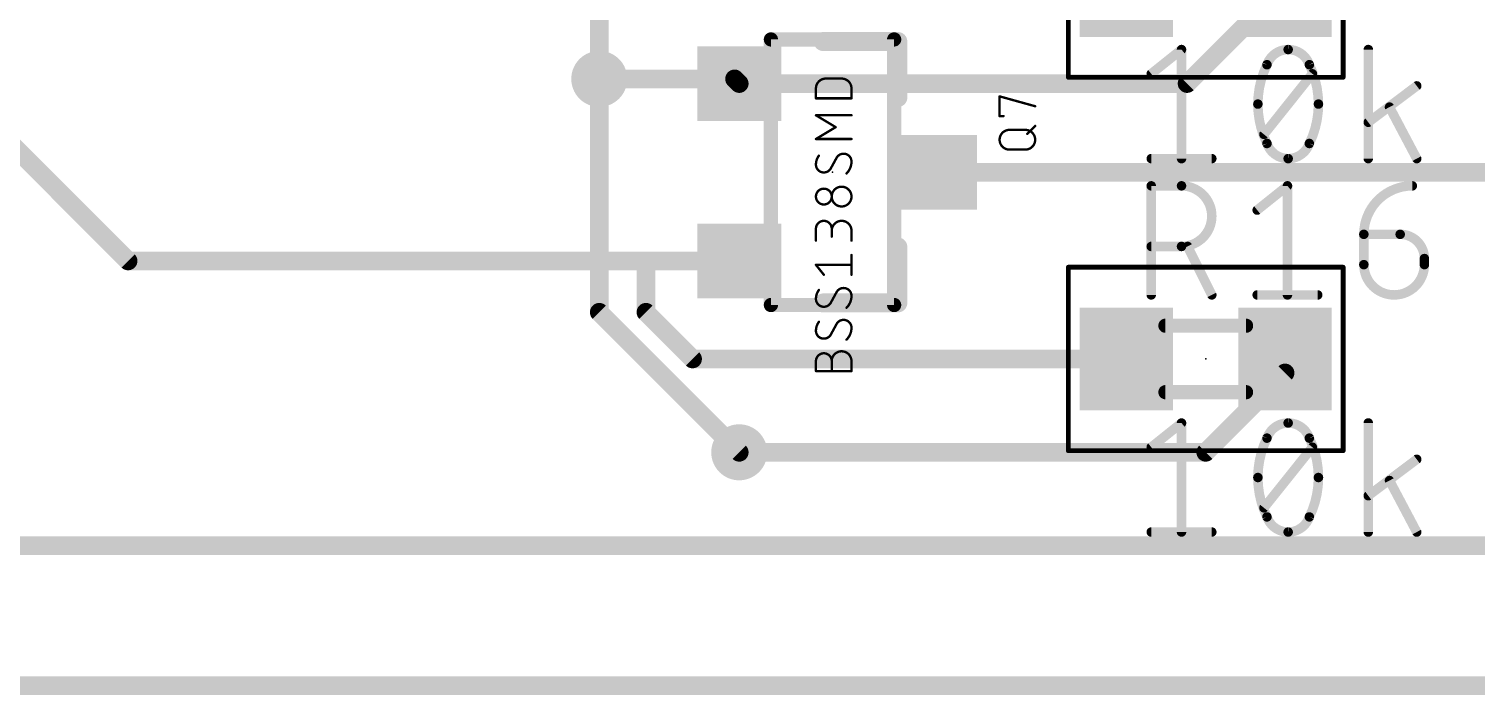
# Model space of a CAD drawing. Extents: x 0 to 132, y 0 to 57.
# Drawn here: x 35.39 to 50.9, y -0.1 to 7.03 of the extents above; entities that cross this region are included whole.
import ezdxf

# ---------------------------------------------------------------- set-up
doc = ezdxf.new("R2010")
doc.units = 0
for name, color, linetype in [('1', 22, 'CONTINUOUS'), ('16', 175, 'CONTINUOUS'), ('18', 82, 'CONTINUOUS'), ('20', 30, 'CONTINUOUS'), ('21', 253, 'CONTINUOUS'), ('23', 7, 'CONTINUOUS'), ('25', 253, 'CONTINUOUS'), ('27', 253, 'CONTINUOUS'), ('39', 22, 'CONTINUOUS'), ('51', 253, 'CONTINUOUS')]:
    doc.layers.add(name, color=color, linetype=linetype)

# ---------------------------------------------------------------- blocks, each defined once
blk = doc.blocks.new('RECT')
blk.add_solid([(-0.5, -0.5), (0.5, -0.5), (-0.5, 0.5), (0.5, 0.5)])
blk = doc.blocks.new('ROUNDV')
at = {"const_width": 0.5}
blk.add_lwpolyline([(0, -0.25, 1), (0, 0.25, 1), (0, -0.25)], format="xyb", dxfattribs=at)

msp = doc.modelspace()

# ---------------------------------------------------------------- linework, layer by layer
at = {"layer": '1', "const_width": 0.2}
for points in [[(48.85, 7.5), (47.8, 6.45)], [(34.5, 6.5), (36.45, 4.55)], [(42.95, 6.5), (41.5, 6.5)], [(43, 6.45), (42.95, 6.5)], [(47.8, 6.45), (43, 6.45)], [(51.5, 5.5), (45.1, 5.5)], [(36.45, 4.55), (42, 4.55)], [(42, 4.55), (43, 4.55)], [(42, 4), (42, 4.55)], [(42.5, 3.5), (42, 4)], [(47.15, 3.5), (42.5, 3.5)], [(48.85, 3.35), (48.85, 3.5)], [(48, 2.5), (48.85, 3.35)], [(43, 2.5), (48, 2.5)], [(90, 1.5), (27, 1.5)]]:
    msp.add_lwpolyline(points, dxfattribs=at)
at = {"layer": '1', "const_width": 0.1}
for points in [[(41.5, 6.55, 1), (41.5, 6.45)], [(42.9854, 6.5354, 1), (42.9146, 6.4646)], [(42.95, 6.45, 1), (42.95, 6.55)], [(43, 6.5, 1), (43, 6.4)], [(42.9646, 6.4146, 1), (43.0354, 6.4854)], [(47.7646, 6.4854, 1), (47.8354, 6.4146)], [(47.8, 6.4, 1), (47.8, 6.5)], [(45.1, 5.55, 1), (45.1, 5.45)], [(36.45, 4.6, 1), (36.45, 4.5)], [(36.4146, 4.5146, 1), (36.4854, 4.5854)], [(42, 4.6, 1), (42, 4.5)], [(42.05, 4.55, 1), (41.95, 4.55)], [(42, 4.5, 1), (42, 4.6)], [(43, 4.5, 1), (43, 4.6)], [(42.0354, 4.0354, 1), (41.9646, 3.9646)], [(41.95, 4, 1), (42.05, 4)], [(42.5, 3.55, 1), (42.5, 3.45)], [(42.4646, 3.4646, 1), (42.5354, 3.5354)], [(47.15, 3.45, 1), (47.15, 3.55)], [(48.9, 3.5, 1), (48.8, 3.5)], [(48.8854, 3.3146, 1), (48.8146, 3.3854)], [(48.8, 3.35, 1), (48.9, 3.35)], [(43, 2.55, 1), (43, 2.45)], [(47.9646, 2.5354, 1), (48.0354, 2.4646)], [(48, 2.45, 1), (48, 2.55)]]:
    msp.add_lwpolyline(points, format="xyb", dxfattribs=at)
at = {"layer": '16', "const_width": 0.2}
for points in [[(41.5, 6.5), (41.5, 10.5)], [(41.5, 6.5), (41.5, 4)], [(41.5, 4), (43, 2.5)], [(0, 0), (131.5, 0)]]:
    msp.add_lwpolyline(points, dxfattribs=at)
at = {"layer": '16', "const_width": 0.1}
for points in [[(41.55, 6.5, 1), (41.45, 6.5)], [(41.45, 6.5, 1), (41.55, 6.5)], [(41.5354, 4.0354, 1), (41.4646, 3.9646)], [(41.45, 4, 1), (41.55, 4)], [(42.9646, 2.4646, 1), (43.0354, 2.5354)]]:
    msp.add_lwpolyline(points, format="xyb", dxfattribs=at)
at = {"layer": '20', "const_width": 0.2}
msp.add_lwpolyline([(0, 0), (131.5, 0)], dxfattribs=at)
at = {"layer": '21', "const_width": 0.2032}
for points in [[(44.7, 6.9), (43.9, 6.9)], [(44.7, 6.3), (44.7, 6.9)], [(44.7, 4.7), (44.7, 4.1)], [(44.7, 4.1), (43.9, 4.1)]]:
    msp.add_lwpolyline(points, dxfattribs=at)
at = {"layer": '21', "const_width": 0.1016}
for points in [[(43.9, 6.9508, 1), (43.9, 6.8492)], [(44.7508, 6.9, 1), (44.6492, 6.9)], [(44.7, 6.8492, 1), (44.7, 6.9508)], [(44.6492, 6.3, 1), (44.7508, 6.3)], [(44.7508, 4.7, 1), (44.6492, 4.7)], [(43.9, 4.1508, 1), (43.9, 4.0492)], [(44.7, 4.0492, 1), (44.7, 4.1508)], [(44.6492, 4.1, 1), (44.7508, 4.1)]]:
    msp.add_lwpolyline(points, format="xyb", dxfattribs=at)
at = {"layer": '23'}
for p in [(44, 5.5), (48, 3.5)]:
    msp.add_point(p, dxfattribs=at)
at = {"layer": '25'}
for points, const_width in [([(45.7907, 6.1011), (45.7907, 6.3128)], 0.0254), ([(45.7907, 6.3128), (46.1717, 6.207)], 0.0254), ([(45.833, 6.1011), (45.7907, 6.1011)], 0.0254), ([(45.8965, 5.9539), (46.0659, 5.9539)], 0.0254), ([(46.087, 5.9115), (46.1717, 5.9962)], 0.0254), ([(46.0659, 5.7422), (45.8965, 5.7422)], 0.0254), ([(47.4158, 4.1858), (47.4158, 5.3542)], 0.1016), ([(47.4158, 5.3542), (47.7404, 5.3542)], 0.1016), ([(48.5514, 5.0946), (48.876, 5.3542)], 0.1016), ([(48.876, 5.3542), (48.876, 4.1858)], 0.1016), ([(49.6944, 4.8349), (50.0839, 4.8349)], 0.1016), ([(49.6944, 4.5104), (49.6944, 4.8349)], 0.1016), ([(47.7404, 4.7051), (47.4158, 4.7051)], 0.1016), ([(48.0649, 4.1858), (47.8053, 4.7051)], 0.1016), ([(50.3435, 4.5753), (50.3435, 4.5104)], 0.1016), ([(48.5514, 4.1858), (49.2005, 4.1858)], 0.1016)]:
    msp.add_lwpolyline(points, dxfattribs=dict(at, const_width=const_width))
for points, const_width in [([(45.7924, 6.3189, 1), (45.789, 6.3067)], 0.0127), ([(45.797, 6.3128, 1), (45.7844, 6.3128)], 0.0127), ([(46.17, 6.2008, 1), (46.1734, 6.2131)], 0.0127), ([(45.7907, 6.1075, 1), (45.7907, 6.0948)], 0.0127), ([(45.7844, 6.1011, 1), (45.797, 6.1011)], 0.0127), ([(45.833, 6.0948, 1), (45.833, 6.1075)], 0.0127), ([(45.8965, 5.9539, 1), (45.8965, 5.7422)], 0.0254), ([(45.8965, 5.9602, 1), (45.8965, 5.9475)], 0.0127), ([(45.8965, 5.9475, 1), (45.8965, 5.9602)], 0.0127), ([(46.0659, 5.7422, 1), (46.0659, 5.9539)], 0.0254), ([(46.0659, 5.9602, 1), (46.0659, 5.9475)], 0.0127), ([(46.0659, 5.9475, 1), (46.0659, 5.9602)], 0.0127), ([(46.0825, 5.916, 1), (46.0915, 5.907)], 0.0127), ([(46.1762, 5.9917, 1), (46.1672, 6.0007)], 0.0127), ([(45.8965, 5.7485, 1), (45.8965, 5.7358)], 0.0127), ([(45.8965, 5.7358, 1), (45.8965, 5.7485)], 0.0127), ([(46.0659, 5.7485, 1), (46.0659, 5.7358)], 0.0127), ([(46.0659, 5.7358, 1), (46.0659, 5.7485)], 0.0127), ([(47.4412, 5.3542, 1), (47.3904, 5.3542)], 0.0508), ([(47.4158, 5.3796, 1), (47.4158, 5.3288)], 0.0508), ([(47.7404, 4.7051, 1), (47.7404, 5.3542)], 0.1016), ([(47.7404, 5.3796, 1), (47.7404, 5.3288)], 0.0508), ([(47.7404, 5.3288, 1), (47.7404, 5.3796)], 0.0508), ([(48.9014, 5.3542, 1), (48.8506, 5.3542)], 0.0508), ([(48.8919, 5.3344, 1), (48.8601, 5.374)], 0.0508), ([(50.2137, 5.3542, 0.4142), (49.6944, 4.8349)], 0.1016), ([(50.2137, 5.3288, 1), (50.2137, 5.3796)], 0.0508), ([(48.5356, 5.1144, 1), (48.5673, 5.0747)], 0.0508), ([(49.6944, 4.8603, 1), (49.6944, 4.8095)], 0.0508), ([(49.7198, 4.8349, 1), (49.669, 4.8349)], 0.0508), ([(49.669, 4.8349, 1), (49.7198, 4.8349)], 0.0508), ([(50.3435, 4.5753, 0.4142), (50.0839, 4.8349)], 0.1016), ([(50.0839, 4.8603, 1), (50.0839, 4.8095)], 0.0508), ([(50.0839, 4.8095, 1), (50.0839, 4.8603)], 0.0508), ([(47.4158, 4.7305, 1), (47.4158, 4.6797)], 0.0508), ([(47.7404, 4.7305, 1), (47.7404, 4.6797)], 0.0508), ([(47.7404, 4.6797, 1), (47.7404, 4.7305)], 0.0508), ([(47.828, 4.7164, 1), (47.7825, 4.6937)], 0.0508), ([(49.6944, 4.5104, 1), (50.3435, 4.5104)], 0.1016), ([(49.7198, 4.5104, 1), (49.669, 4.5104)], 0.0508), ([(49.669, 4.5104, 1), (49.7198, 4.5104)], 0.0508), ([(50.3689, 4.5753, 1), (50.3181, 4.5753)], 0.0508), ([(50.3181, 4.5753, 1), (50.3689, 4.5753)], 0.0508), ([(50.3689, 4.5104, 1), (50.3181, 4.5104)], 0.0508), ([(50.3181, 4.5104, 1), (50.3689, 4.5104)], 0.0508), ([(47.3904, 4.1858, 1), (47.4412, 4.1858)], 0.0508), ([(48.0422, 4.1744, 1), (48.0876, 4.1972)], 0.0508), ([(48.5514, 4.2112, 1), (48.5514, 4.1604)], 0.0508), ([(48.8506, 4.1858, 1), (48.9014, 4.1858)], 0.0508), ([(49.2005, 4.1604, 1), (49.2005, 4.2112)], 0.0508)]:
    msp.add_lwpolyline(points, format="xyb", dxfattribs=dict(at, const_width=const_width))
at = {"layer": '27'}
for points, const_width in [([(47.4158, 6.5546), (47.7404, 6.8142)], 0.1016), ([(47.7404, 6.8142), (47.7404, 5.6458)], 0.1016), ([(49.7422, 5.6458), (49.7422, 6.8142)], 0.1016), ([(43.928, 6.5033), (44.0974, 6.5033)], 0.0254), ([(48.6237, 5.9054), (49.143, 6.5546)], 0.1016), ([(43.8222, 6.2916), (43.8222, 6.3975)], 0.0254), ([(44.2032, 6.3975), (44.2032, 6.2916)], 0.0254), ([(50.2614, 6.4247), (49.7422, 6.0353)], 0.1016), ([(44.2032, 6.2916), (43.8222, 6.2916)], 0.0254), ([(50.2614, 5.6458), (49.9693, 6.1975)], 0.1016), ([(44.0339, 5.9829), (43.8222, 6.1099)], 0.0254), ([(43.8222, 6.1099), (44.2032, 6.1099)], 0.0254), ([(43.8222, 5.8559), (44.0339, 5.9829)], 0.0254), ([(44.2032, 5.8559), (43.8222, 5.8559)], 0.0254), ([(44.0445, 5.6563), (43.9809, 5.5399)], 0.0254), ([(47.4158, 5.6458), (48.0649, 5.6458)], 0.1016), ([(43.8222, 4.7676), (43.8222, 4.8946)], 0.0254), ([(43.9915, 4.8946), (43.9915, 4.81)], 0.0254), ([(44.2032, 4.7676), (44.2032, 4.8735)], 0.0254), ([(43.9069, 4.4019), (43.8222, 4.5077)], 0.0254), ([(43.8222, 4.5077), (44.2032, 4.5077)], 0.0254), ([(44.2032, 4.4019), (44.2032, 4.6135)], 0.0254), ([(44.0445, 4.2176), (43.9809, 4.1012)], 0.0254), ([(44.0445, 3.8763), (43.9809, 3.7599)], 0.0254), ([(43.8222, 3.3704), (43.8222, 3.4762)], 0.0254), ([(43.9915, 3.3704), (43.9915, 3.4762)], 0.0254), ([(44.2032, 3.4762), (44.2032, 3.3704)], 0.0254), ([(44.2032, 3.3704), (43.8222, 3.3704)], 0.0254), ([(47.4158, 2.5546), (47.7404, 2.8142)], 0.1016), ([(47.7404, 2.8142), (47.7404, 1.6458)], 0.1016), ([(49.7422, 1.6458), (49.7422, 2.8142)], 0.1016), ([(48.6237, 1.9054), (49.143, 2.5546)], 0.1016), ([(50.2614, 2.4247), (49.7422, 2.0353)], 0.1016), ([(50.2614, 1.6458), (49.9693, 2.1975)], 0.1016), ([(47.4158, 1.6458), (48.0649, 1.6458)], 0.1016)]:
    msp.add_lwpolyline(points, dxfattribs=dict(at, const_width=const_width))
for points, const_width in [([(47.7658, 6.8142, 1), (47.715, 6.8142)], 0.0508), ([(47.7562, 6.7944, 1), (47.7245, 6.834)], 0.0508), ([(48.8834, 6.8142, 0.3205), (48.6562, 6.6519)], 0.1016), ([(48.8833, 6.8396, 1), (48.8834, 6.7888)], 0.0508), ([(49.1105, 6.6519, 0.3205), (48.8834, 6.8142)], 0.1016), ([(48.8833, 6.7888, 1), (48.8834, 6.8396)], 0.0508), ([(49.7676, 6.8142, 1), (49.7168, 6.8142)], 0.0508), ([(48.6562, 6.6519, 0.1139), (48.5588, 6.23)], 0.1016), ([(48.6321, 6.6602, 1), (48.6802, 6.6437)], 0.0508), ([(48.679, 6.6408, 1), (48.6333, 6.6631)], 0.0508), ([(49.1334, 6.6631, 1), (49.0877, 6.6408)], 0.0508), ([(49.2079, 6.23, 0.1139), (49.1105, 6.6519)], 0.1016), ([(49.0865, 6.6437, 1), (49.1346, 6.6602)], 0.0508), ([(43.928, 6.5033, 0.4142), (43.8222, 6.3975)], 0.0254), ([(43.928, 6.5097, 1), (43.928, 6.497)], 0.0127), ([(43.928, 6.4969, 1), (43.928, 6.5096)], 0.0127), ([(44.2032, 6.3975, 0.4142), (44.0974, 6.5033)], 0.0254), ([(44.0974, 6.5097, 1), (44.0974, 6.497)], 0.0127), ([(44.0974, 6.497, 1), (44.0974, 6.5097)], 0.0127), ([(47.3999, 6.5744, 1), (47.4317, 6.5347)], 0.0508), ([(49.1628, 6.5387, 1), (49.1232, 6.5704)], 0.0508), ([(43.8285, 6.3975, 1), (43.8159, 6.3975)], 0.0127), ([(43.8159, 6.3975, 1), (43.8285, 6.3975)], 0.0127), ([(44.2096, 6.3975, 1), (44.1969, 6.3975)], 0.0127), ([(44.1969, 6.3975, 1), (44.2096, 6.3975)], 0.0127), ([(50.2767, 6.4044, 1), (50.2462, 6.4451)], 0.0508), ([(43.8222, 6.298, 1), (43.8222, 6.2853)], 0.0127), ([(43.8159, 6.2916, 1), (43.8285, 6.2916)], 0.0127), ([(44.1969, 6.2916, 1), (44.2096, 6.2916)], 0.0127), ([(44.2032, 6.2853, 1), (44.2032, 6.298)], 0.0127), ([(48.5588, 6.23, 0.1139), (48.6562, 5.8081)], 0.1016), ([(48.5842, 6.23, 1), (48.5334, 6.23)], 0.0508), ([(48.5334, 6.23, 1), (48.5842, 6.23)], 0.0508), ([(49.1105, 5.8081, 0.1139), (49.2079, 6.23)], 0.1016), ([(49.2333, 6.23, 1), (49.1825, 6.23)], 0.0508), ([(49.1825, 6.23, 1), (49.2333, 6.23)], 0.0508), ([(49.9918, 6.2094, 1), (49.9469, 6.1857)], 0.0508), ([(43.8255, 6.1154, 1), (43.8189, 6.1045)], 0.0127), ([(43.8222, 6.1163, 1), (43.8222, 6.1036)], 0.0127), ([(44.2032, 6.1036, 1), (44.2032, 6.1163)], 0.0127), ([(49.7269, 6.0556, 1), (49.7574, 6.0149)], 0.0508), ([(44.0371, 5.9775, 1), (44.0306, 5.9884)], 0.0127), ([(44.0306, 5.9775, 1), (44.0371, 5.9884)], 0.0127), ([(48.6039, 5.9213, 1), (48.6435, 5.8896)], 0.0508), ([(43.8222, 5.8623, 1), (43.8222, 5.8496)], 0.0127), ([(43.8189, 5.8614, 1), (43.8255, 5.8505)], 0.0127), ([(44.2032, 5.8496, 1), (44.2032, 5.8623)], 0.0127), ([(48.6802, 5.8163, 1), (48.6321, 5.7998)], 0.0508), ([(48.6562, 5.8081, 0.3205), (48.8834, 5.6458)], 0.1016), ([(48.6333, 5.7969, 1), (48.679, 5.8192)], 0.0508), ([(48.8834, 5.6458, 0.3205), (49.1105, 5.8081)], 0.1016), ([(49.0877, 5.8192, 1), (49.1334, 5.7969)], 0.0508), ([(49.1346, 5.7998, 1), (49.0865, 5.8163)], 0.0508), ([(43.854, 5.6775, 0.1623), (43.8222, 5.5822)], 0.0254), ([(43.8222, 5.5822, 0.4142), (43.9069, 5.4975)], 0.0254), ([(43.8285, 5.5822, 1), (43.8159, 5.5822)], 0.0127), ([(43.8159, 5.5822, 1), (43.8285, 5.5822)], 0.0127), ([(43.859, 5.6737, 1), (43.8489, 5.6813)], 0.0127), ([(44.1185, 5.6986, 0.2656), (44.0445, 5.6563)], 0.0254), ([(44.039, 5.6595, 1), (44.0499, 5.6531)], 0.0127), ([(44.05, 5.6533, 1), (44.0389, 5.6593)], 0.0127), ([(44.1185, 5.705, 1), (44.1185, 5.6923)], 0.0127), ([(44.2032, 5.614, 0.4142), (44.1185, 5.6986)], 0.0254), ([(44.1185, 5.6923, 1), (44.1185, 5.705)], 0.0127), ([(44.1503, 5.487, 0.2), (44.2032, 5.614)], 0.0254), ([(44.2095, 5.614, 1), (44.1969, 5.614)], 0.0127), ([(44.1969, 5.614, 1), (44.2096, 5.614)], 0.0127), ([(47.4158, 5.6712, 1), (47.4158, 5.6204)], 0.0508), ([(47.715, 5.6458, 1), (47.7658, 5.6458)], 0.0508), ([(48.0649, 5.6204, 1), (48.0649, 5.6712)], 0.0508), ([(48.8833, 5.6712, 1), (48.8834, 5.6204)], 0.0508), ([(48.8833, 5.6204, 1), (48.8834, 5.6712)], 0.0508), ([(49.7168, 5.6458, 1), (49.7676, 5.6458)], 0.0508), ([(50.239, 5.6339, 1), (50.2839, 5.6577)], 0.0508), ([(43.9069, 5.4975, 0.2656), (43.9809, 5.5399)], 0.0254), ([(43.9069, 5.5039, 1), (43.9069, 5.4912)], 0.0127), ([(43.9069, 5.4912, 1), (43.9069, 5.5039)], 0.0127), ([(43.9754, 5.5429, 1), (43.9865, 5.5368)], 0.0127), ([(43.9864, 5.5367, 1), (43.9755, 5.5431)], 0.0127), ([(44.1458, 5.4915, 1), (44.1548, 5.4825)], 0.0127), ([(43.9069, 5.3239, 1), (43.9069, 5.1546)], 0.0254), ([(43.9069, 5.3303, 1), (43.9069, 5.3175)], 0.0127), ([(43.9069, 5.1546, 1), (43.9069, 5.3239)], 0.0254), ([(43.9069, 5.3175, 1), (43.9069, 5.3302)], 0.0127), ([(44.0974, 5.3451, 1), (44.0974, 5.1334)], 0.0254), ([(44.0974, 5.1334, 1), (44.0974, 5.3451)], 0.0254), ([(44.0974, 5.3514, 1), (44.0974, 5.3387)], 0.0127), ([(44.0974, 5.3387, 1), (44.0974, 5.3514)], 0.0127), ([(43.9069, 5.1609, 1), (43.9069, 5.1482)], 0.0127), ([(43.9069, 5.1482, 1), (43.9069, 5.1609)], 0.0127), ([(44.0974, 5.1397, 1), (44.0974, 5.127)], 0.0127), ([(44.0974, 5.127, 1), (44.0974, 5.1398)], 0.0127), ([(43.9915, 4.8946, 1), (43.8222, 4.8946)], 0.0254), ([(44.2032, 4.8735, 1), (43.9915, 4.8735)], 0.0254), ([(43.8285, 4.8946, 1), (43.8159, 4.8946)], 0.0127), ([(43.8159, 4.8946, 1), (43.8285, 4.8946)], 0.0127), ([(43.9979, 4.8946, 1), (43.9852, 4.8946)], 0.0127), ([(43.9852, 4.8946, 1), (43.9979, 4.8946)], 0.0127), ([(43.9852, 4.8735, 1), (43.9979, 4.8735)], 0.0127), ([(43.9852, 4.81, 1), (43.9979, 4.81)], 0.0127), ([(44.2096, 4.8735, 1), (44.1969, 4.8735)], 0.0127), ([(44.1969, 4.8735, 1), (44.2096, 4.8735)], 0.0127), ([(43.8159, 4.7676, 1), (43.8285, 4.7676)], 0.0127), ([(44.1969, 4.7676, 1), (44.2096, 4.7676)], 0.0127), ([(43.8272, 4.5117, 1), (43.8172, 4.5037)], 0.0127), ([(43.8222, 4.5141, 1), (43.8222, 4.5014)], 0.0127), ([(44.2096, 4.6135, 1), (44.1969, 4.6135)], 0.0127), ([(44.2032, 4.5014, 1), (44.2032, 4.5141)], 0.0127), ([(43.9019, 4.3979, 1), (43.9118, 4.4058)], 0.0127), ([(44.1969, 4.4019, 1), (44.2096, 4.4019)], 0.0127), ([(43.854, 4.2388, 0.1623), (43.8222, 4.1436)], 0.0254), ([(43.859, 4.235, 1), (43.8489, 4.2426)], 0.0127), ([(44.1185, 4.26, 0.2656), (44.0445, 4.2176)], 0.0254), ([(44.039, 4.2209, 1), (44.0499, 4.2144)], 0.0127), ([(44.05, 4.2146, 1), (44.0389, 4.2207)], 0.0127), ([(44.2032, 4.1753, 0.4142), (44.1185, 4.26)], 0.0254), ([(44.1185, 4.2663, 1), (44.1185, 4.2536)], 0.0127), ([(44.1185, 4.2536, 1), (44.1185, 4.2663)], 0.0127), ([(44.1503, 4.0483, 0.2), (44.2032, 4.1753)], 0.0254), ([(44.2095, 4.1753, 1), (44.1969, 4.1753)], 0.0127), ([(43.8222, 4.1436, 0.4142), (43.9069, 4.0589)], 0.0254), ([(43.8285, 4.1436, 1), (43.8159, 4.1436)], 0.0127), ([(43.8159, 4.1436, 1), (43.8285, 4.1436)], 0.0127), ([(43.9069, 4.0589, 0.2656), (43.9809, 4.1012)], 0.0254), ([(43.9069, 4.0652, 1), (43.9069, 4.0525)], 0.0127), ([(43.9069, 4.0525, 1), (43.9069, 4.0652)], 0.0127), ([(43.9754, 4.1043, 1), (43.9865, 4.0982)], 0.0127), ([(43.9864, 4.098, 1), (43.9755, 4.1045)], 0.0127), ([(44.1458, 4.0528, 1), (44.1548, 4.0438)], 0.0127), ([(44.1969, 4.1753, 1), (44.2096, 4.1753)], 0.0127), ([(43.854, 3.8974, 0.1623), (43.8222, 3.8022)], 0.0254), ([(43.859, 3.8936, 1), (43.8489, 3.9013)], 0.0127), ([(44.1185, 3.9186, 0.2656), (44.0445, 3.8763)], 0.0254), ([(44.039, 3.8795, 1), (44.0499, 3.8731)], 0.0127), ([(44.05, 3.8732, 1), (44.0389, 3.8793)], 0.0127), ([(44.2032, 3.8339, 0.4142), (44.1185, 3.9186)], 0.0254), ([(44.1185, 3.925, 1), (44.1185, 3.9123)], 0.0127), ([(44.1185, 3.9123, 1), (44.1185, 3.925)], 0.0127), ([(43.8222, 3.8022, 0.4142), (43.9069, 3.7175)], 0.0254), ([(43.8285, 3.8022, 1), (43.8159, 3.8022)], 0.0127), ([(43.8159, 3.8022, 1), (43.8285, 3.8022)], 0.0127), ([(43.9069, 3.7175, 0.2656), (43.9809, 3.7599)], 0.0254), ([(43.9069, 3.7239, 1), (43.9069, 3.7112)], 0.0127), ([(43.9069, 3.7112, 1), (43.9069, 3.7239)], 0.0127), ([(43.9754, 3.7629, 1), (43.9865, 3.7568)], 0.0127), ([(43.9864, 3.7566, 1), (43.9755, 3.7631)], 0.0127), ([(44.1503, 3.7069, 0.2), (44.2032, 3.8339)], 0.0254), ([(44.2095, 3.8339, 1), (44.1969, 3.8339)], 0.0127), ([(44.1969, 3.8339, 1), (44.2096, 3.8339)], 0.0127), ([(43.9915, 3.4762, 1), (43.8222, 3.4762)], 0.0254), ([(44.2032, 3.4762, 1), (43.9915, 3.4762)], 0.0254), ([(44.1458, 3.7115, 1), (44.1548, 3.7024)], 0.0127), ([(43.8285, 3.4762, 1), (43.8159, 3.4762)], 0.0127), ([(43.8159, 3.4762, 1), (43.8285, 3.4762)], 0.0127), ([(43.9979, 3.4762, 1), (43.9852, 3.4762)], 0.0127), ([(43.9852, 3.4762, 1), (43.9979, 3.4762)], 0.0127), ([(43.9852, 3.4762, 1), (43.9979, 3.4762)], 0.0127), ([(44.1968, 3.4762, 1), (44.2095, 3.4762)], 0.0127), ([(44.2096, 3.4762, 1), (44.1969, 3.4762)], 0.0127), ([(43.8222, 3.3767, 1), (43.8222, 3.364)], 0.0127), ([(43.8159, 3.3704, 1), (43.8285, 3.3704)], 0.0127), ([(43.9852, 3.3704, 1), (43.9979, 3.3704)], 0.0127), ([(44.1969, 3.3704, 1), (44.2096, 3.3704)], 0.0127), ([(44.2032, 3.364, 1), (44.2032, 3.3767)], 0.0127), ([(47.7658, 2.8142, 1), (47.715, 2.8142)], 0.0508), ([(47.7562, 2.7944, 1), (47.7245, 2.834)], 0.0508), ([(48.8834, 2.8142, 0.3205), (48.6562, 2.6519)], 0.1016), ([(48.8833, 2.8396, 1), (48.8834, 2.7888)], 0.0508), ([(49.1105, 2.6519, 0.3205), (48.8834, 2.8142)], 0.1016), ([(48.8833, 2.7888, 1), (48.8834, 2.8396)], 0.0508), ([(49.7676, 2.8142, 1), (49.7168, 2.8142)], 0.0508), ([(48.6562, 2.6519, 0.1139), (48.5588, 2.23)], 0.1016), ([(48.6321, 2.6602, 1), (48.6802, 2.6437)], 0.0508), ([(48.679, 2.6408, 1), (48.6333, 2.6631)], 0.0508), ([(49.1334, 2.6631, 1), (49.0877, 2.6408)], 0.0508), ([(49.2079, 2.23, 0.1139), (49.1105, 2.6519)], 0.1016), ([(49.0865, 2.6437, 1), (49.1346, 2.6602)], 0.0508), ([(47.3999, 2.5744, 1), (47.4317, 2.5347)], 0.0508), ([(49.1628, 2.5387, 1), (49.1232, 2.5704)], 0.0508), ([(50.2767, 2.4044, 1), (50.2462, 2.4451)], 0.0508), ([(48.5588, 2.23, 0.1139), (48.6562, 1.8081)], 0.1016), ([(48.5842, 2.23, 1), (48.5334, 2.23)], 0.0508), ([(48.5334, 2.23, 1), (48.5842, 2.23)], 0.0508), ([(49.1105, 1.8081, 0.1139), (49.2079, 2.23)], 0.1016), ([(49.2333, 2.23, 1), (49.1825, 2.23)], 0.0508), ([(49.1825, 2.23, 1), (49.2333, 2.23)], 0.0508), ([(49.9918, 2.2094, 1), (49.9469, 2.1857)], 0.0508), ([(49.7269, 2.0556, 1), (49.7574, 2.0149)], 0.0508), ([(48.6039, 1.9213, 1), (48.6435, 1.8896)], 0.0508), ([(48.6802, 1.8163, 1), (48.6321, 1.7998)], 0.0508), ([(48.6562, 1.8081, 0.3205), (48.8834, 1.6458)], 0.1016), ([(48.6333, 1.7969, 1), (48.679, 1.8192)], 0.0508), ([(48.8834, 1.6458, 0.3205), (49.1105, 1.8081)], 0.1016), ([(49.0877, 1.8192, 1), (49.1334, 1.7969)], 0.0508), ([(49.1346, 1.7998, 1), (49.0865, 1.8163)], 0.0508), ([(47.4158, 1.6712, 1), (47.4158, 1.6204)], 0.0508), ([(47.715, 1.6458, 1), (47.7658, 1.6458)], 0.0508), ([(48.0649, 1.6204, 1), (48.0649, 1.6712)], 0.0508), ([(48.8833, 1.6712, 1), (48.8834, 1.6204)], 0.0508), ([(48.8833, 1.6204, 1), (48.8834, 1.6712)], 0.0508), ([(49.7168, 1.6458, 1), (49.7676, 1.6458)], 0.0508), ([(50.239, 1.6339, 1), (50.2839, 1.6577)], 0.0508)]:
    msp.add_lwpolyline(points, format="xyb", dxfattribs=dict(at, const_width=const_width))
at = {"layer": '39', "const_width": 0.0508}
for points in [[(46.527, 6.517), (46.527, 8.483)], [(49.473, 8.483), (49.473, 6.517)], [(49.473, 6.517), (46.527, 6.517)], [(46.527, 4.483), (49.473, 4.483)], [(46.527, 2.517), (46.527, 4.483)], [(49.473, 4.483), (49.473, 2.517)], [(49.473, 2.517), (46.527, 2.517)]]:
    msp.add_lwpolyline(points, dxfattribs=at)
at = {"layer": '39', "const_width": 0.0254}
for points in [[(46.527, 6.5297, 1), (46.527, 6.5043)], [(46.5143, 6.517, 1), (46.5397, 6.517)], [(49.4603, 6.517, 1), (49.4857, 6.517)], [(49.473, 6.5043, 1), (49.473, 6.5297)], [(46.527, 4.4957, 1), (46.527, 4.4703)], [(46.5397, 4.483, 1), (46.5143, 4.483)], [(49.4857, 4.483, 1), (49.4603, 4.483)], [(49.473, 4.4703, 1), (49.473, 4.4957)], [(46.527, 2.5297, 1), (46.527, 2.5043)], [(46.5143, 2.517, 1), (46.5397, 2.517)], [(49.4603, 2.517, 1), (49.4857, 2.517)], [(49.473, 2.5043, 1), (49.473, 2.5297)]]:
    msp.add_lwpolyline(points, format="xyb", dxfattribs=at)
at = {"layer": '51', "const_width": 0.1524}
for points in [[(43.3396, 4.0776), (43.3396, 6.9224)], [(43.3396, 6.9224), (44.6604, 6.9224)], [(44.6604, 6.9224), (44.6604, 4.0776)], [(44.6604, 4.0776), (43.3396, 4.0776)], [(48.432, 3.856), (47.568, 3.856)], [(47.568, 3.144), (48.432, 3.144)]]:
    msp.add_lwpolyline(points, dxfattribs=at)
at = {"layer": '51', "const_width": 0.0762}
for points in [[(43.3777, 6.9224, 1), (43.3015, 6.9224)], [(43.3396, 6.9605, 1), (43.3396, 6.8843)], [(44.6985, 6.9224, 1), (44.6223, 6.9224)], [(44.6604, 6.8843, 1), (44.6604, 6.9605)], [(43.3396, 4.1157, 1), (43.3396, 4.0395)], [(43.3015, 4.0776, 1), (43.3777, 4.0776)], [(44.6223, 4.0776, 1), (44.6985, 4.0776)], [(44.6604, 4.0395, 1), (44.6604, 4.1157)], [(47.568, 3.8941, 1), (47.568, 3.8179)], [(48.432, 3.8179, 1), (48.432, 3.8941)], [(47.568, 3.1821, 1), (47.568, 3.1059)], [(48.432, 3.1059, 1), (48.432, 3.1821)]]:
    msp.add_lwpolyline(points, format="xyb", dxfattribs=at)

# ---------------------------------------------------------------- block references
at = {"layer": '1', "yscale": 1.1}
for p in [(47.15, 7.5), (48.85, 7.5), (47.15, 3.5), (48.85, 3.5)]:
    msp.add_blockref('RECT', p, dxfattribs=at)
at = {"layer": '1', "xscale": 0.8, "yscale": 0.9, "rotation": 270}
for p in [(43, 6.45), (45.1, 5.5), (43, 4.55)]:
    msp.add_blockref('RECT', p, dxfattribs=at)
at = {"layer": '18', "xscale": 0.6, "yscale": 0.6}
for p in [(41.5, 6.5), (41.5, 6.5), (43, 2.5), (43, 2.5)]:
    msp.add_blockref('ROUNDV', p, dxfattribs=at)
at = {"layer": '51', "xscale": 0.4064, "yscale": 0.8636}
for p in [(47.365, 3.5), (48.635, 3.5)]:
    msp.add_blockref('RECT', p, dxfattribs=at)

doc.saveas('drawing.dxf')
